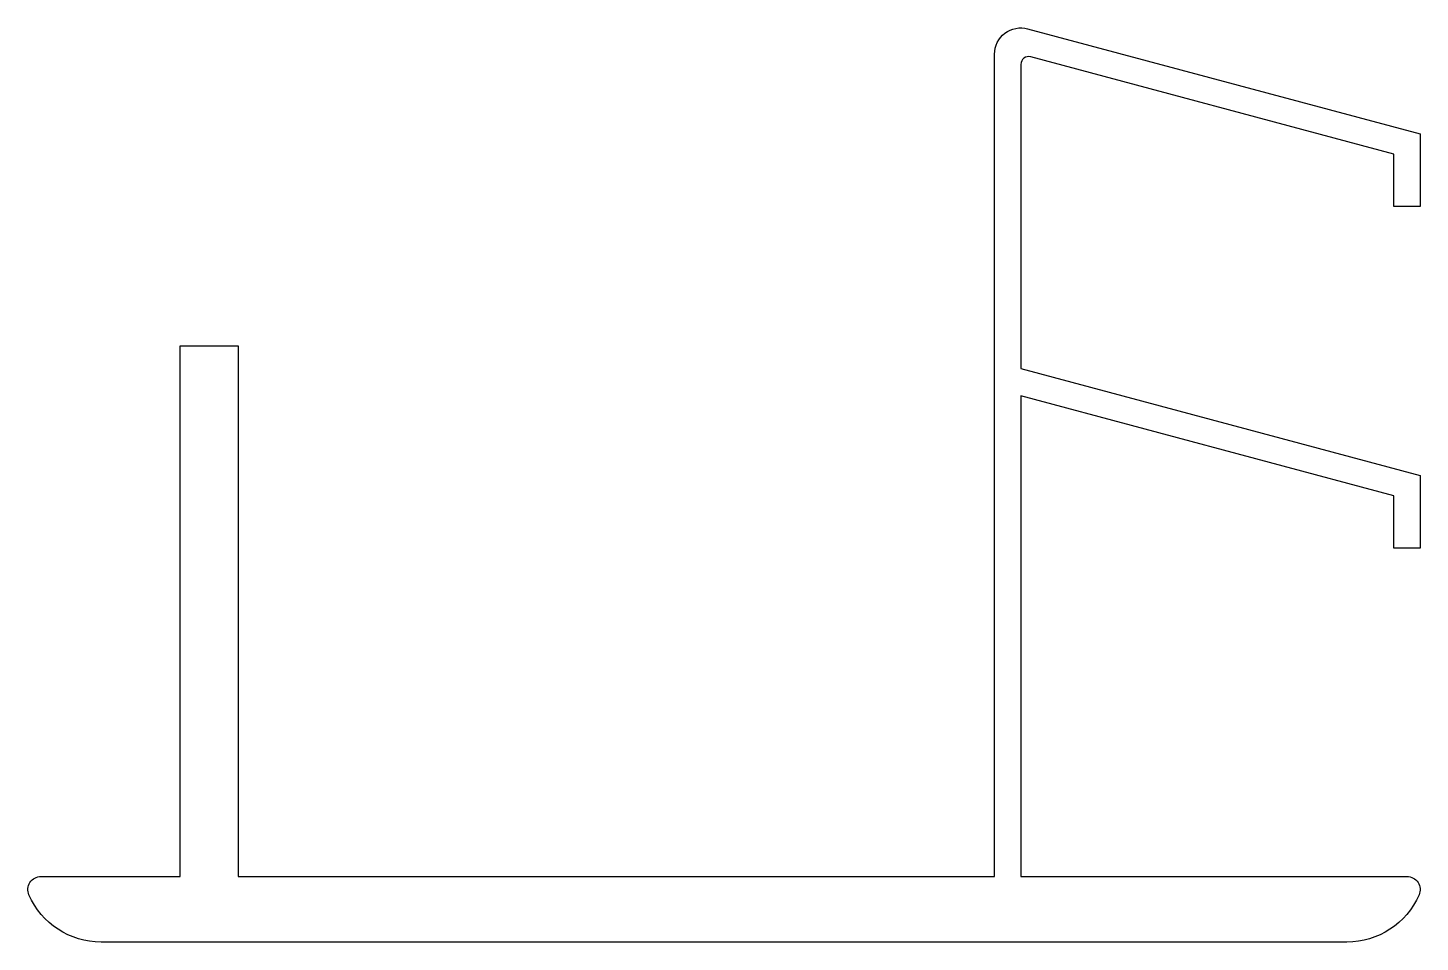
# Model space of a CAD drawing. Extents: x 454.3 to 507.3, y 226.1 to 260.9.
import ezdxf

# ---------------------------------------------------------------- set-up
doc = ezdxf.new("R2010")
doc.units = 0
doc.layers.add('ANA', color=220, linetype='CONTINUOUS')

msp = doc.modelspace()

# ---------------------------------------------------------------- linework, layer by layer
at = {"layer": 'ANA', "color": 0}
msp.add_lwpolyline([(454.834, 228.624), (460.134, 228.624), (460.134, 248.824), (462.334, 248.824), (462.334, 228.624), (491.134, 228.624), (491.134, 259.924, -0.493145), (492.393, 260.89), (507.334, 256.886), (507.334, 254.126), (506.334, 254.126), (506.334, 256.119), (492.512, 259.822, 0.493145), (492.134, 259.533), (492.134, 247.958), (507.334, 243.885), (507.334, 241.125), (506.334, 241.125), (506.334, 243.117), (492.134, 246.922), (492.134, 228.624), (506.834, 228.624, -0.540575), (507.292, 227.924, -0.298217), (504.543, 226.124), (457.125, 226.124, -0.298217), (454.376, 227.924, -0.540575)], format="xyb", close=True, dxfattribs=at)

doc.saveas('drawing.dxf')
